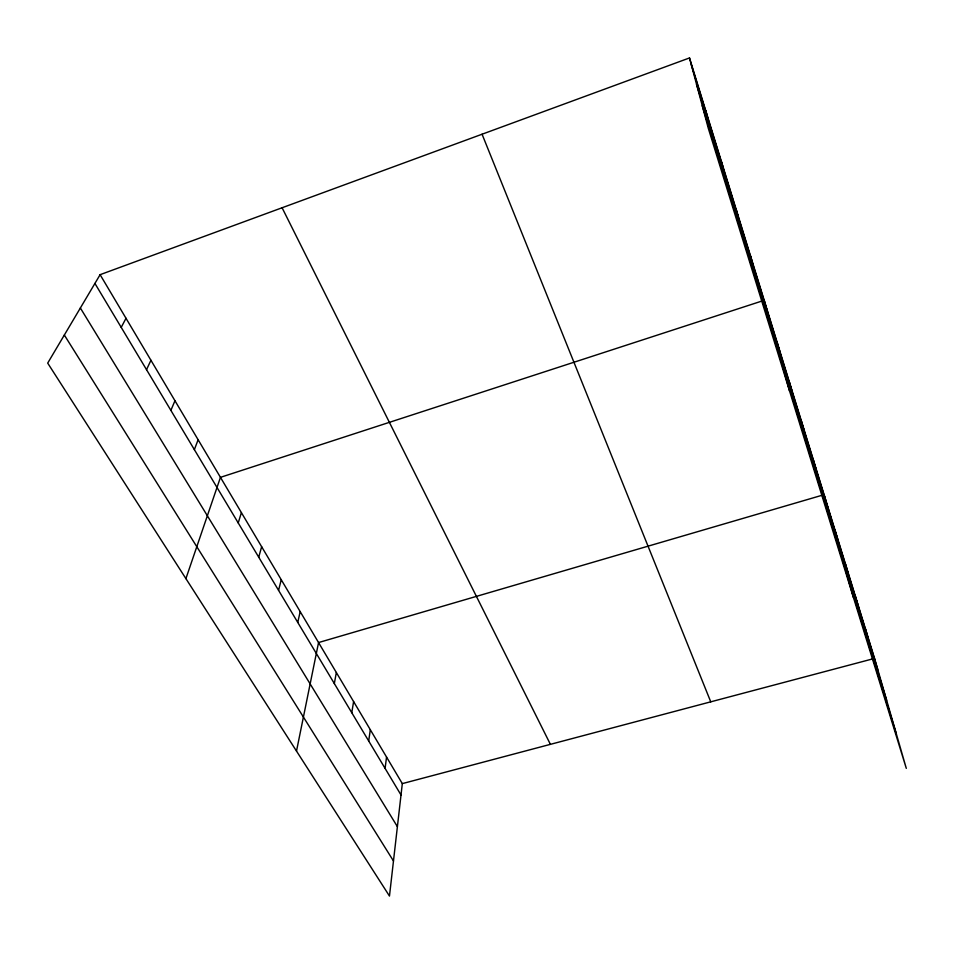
<?xml version="1.0" encoding="UTF-8"?>
<svg xmlns="http://www.w3.org/2000/svg" width="954" height="954" viewBox="0 0 954 954"><rect width="100%" height="100%" fill="white"/><g stroke="black" fill="none" stroke-linecap="round" stroke-linejoin="round"><path stroke-width="1.43" d="M100.11 274.68L402.314 783.616L389.471 896.056L47.7 363.104L100.11 274.68L689.504 57.944L874.544 658.403L906.3 768.364L708.273 128.218L689.504 57.944M385.094 768.399L386.549 757.071M368.685 740.984L370.319 729.738M351.776 712.71L353.6 701.572M334.329 683.565L336.345 672.522M296.503 751.072L318.553 642.555L822.682 495.09M297.755 622.425L300.188 611.633M278.568 590.359L281.239 579.71M258.725 557.208L261.646 546.714M238.226 522.935L241.398 512.62M185.911 578.625L220.457 477.346L761.411 301.214M194.366 449.632L198.122 439.734M170.885 410.387L174.964 400.728M146.522 369.663L150.947 360.278M121.218 327.377L126.011 318.29M402.314 783.616L874.544 658.403M64.335 335.033L393.477 860.973M80.363 307.999L397.401 826.665M94.923 283.433L401.014 795.004M282.098 207.769L550.398 744.347M482.068 134.228L710.754 701.834M691.34 64.824L877.74 669.481M696.515 84.226L886.648 700.331M702.263 105.715L896.343 733.9M865.099 627.756L868.247 638.703M855.344 596.119L858.457 606.923M845.268 563.42L848.333 574.069M834.857 529.625L837.862 540.107M824.089 494.673L853.508 597.705M812.939 458.504L815.813 468.593M801.396 421.06L804.198 430.922M789.447 382.268L792.154 391.867M777.045 342.033L779.668 351.358M764.19 300.307L789.673 391.355M750.428 255.648L752.837 264.318M736.106 209.2L738.396 217.476M721.212 160.844L723.359 168.703M705.686 110.473L707.689 117.867"/></g></svg>
